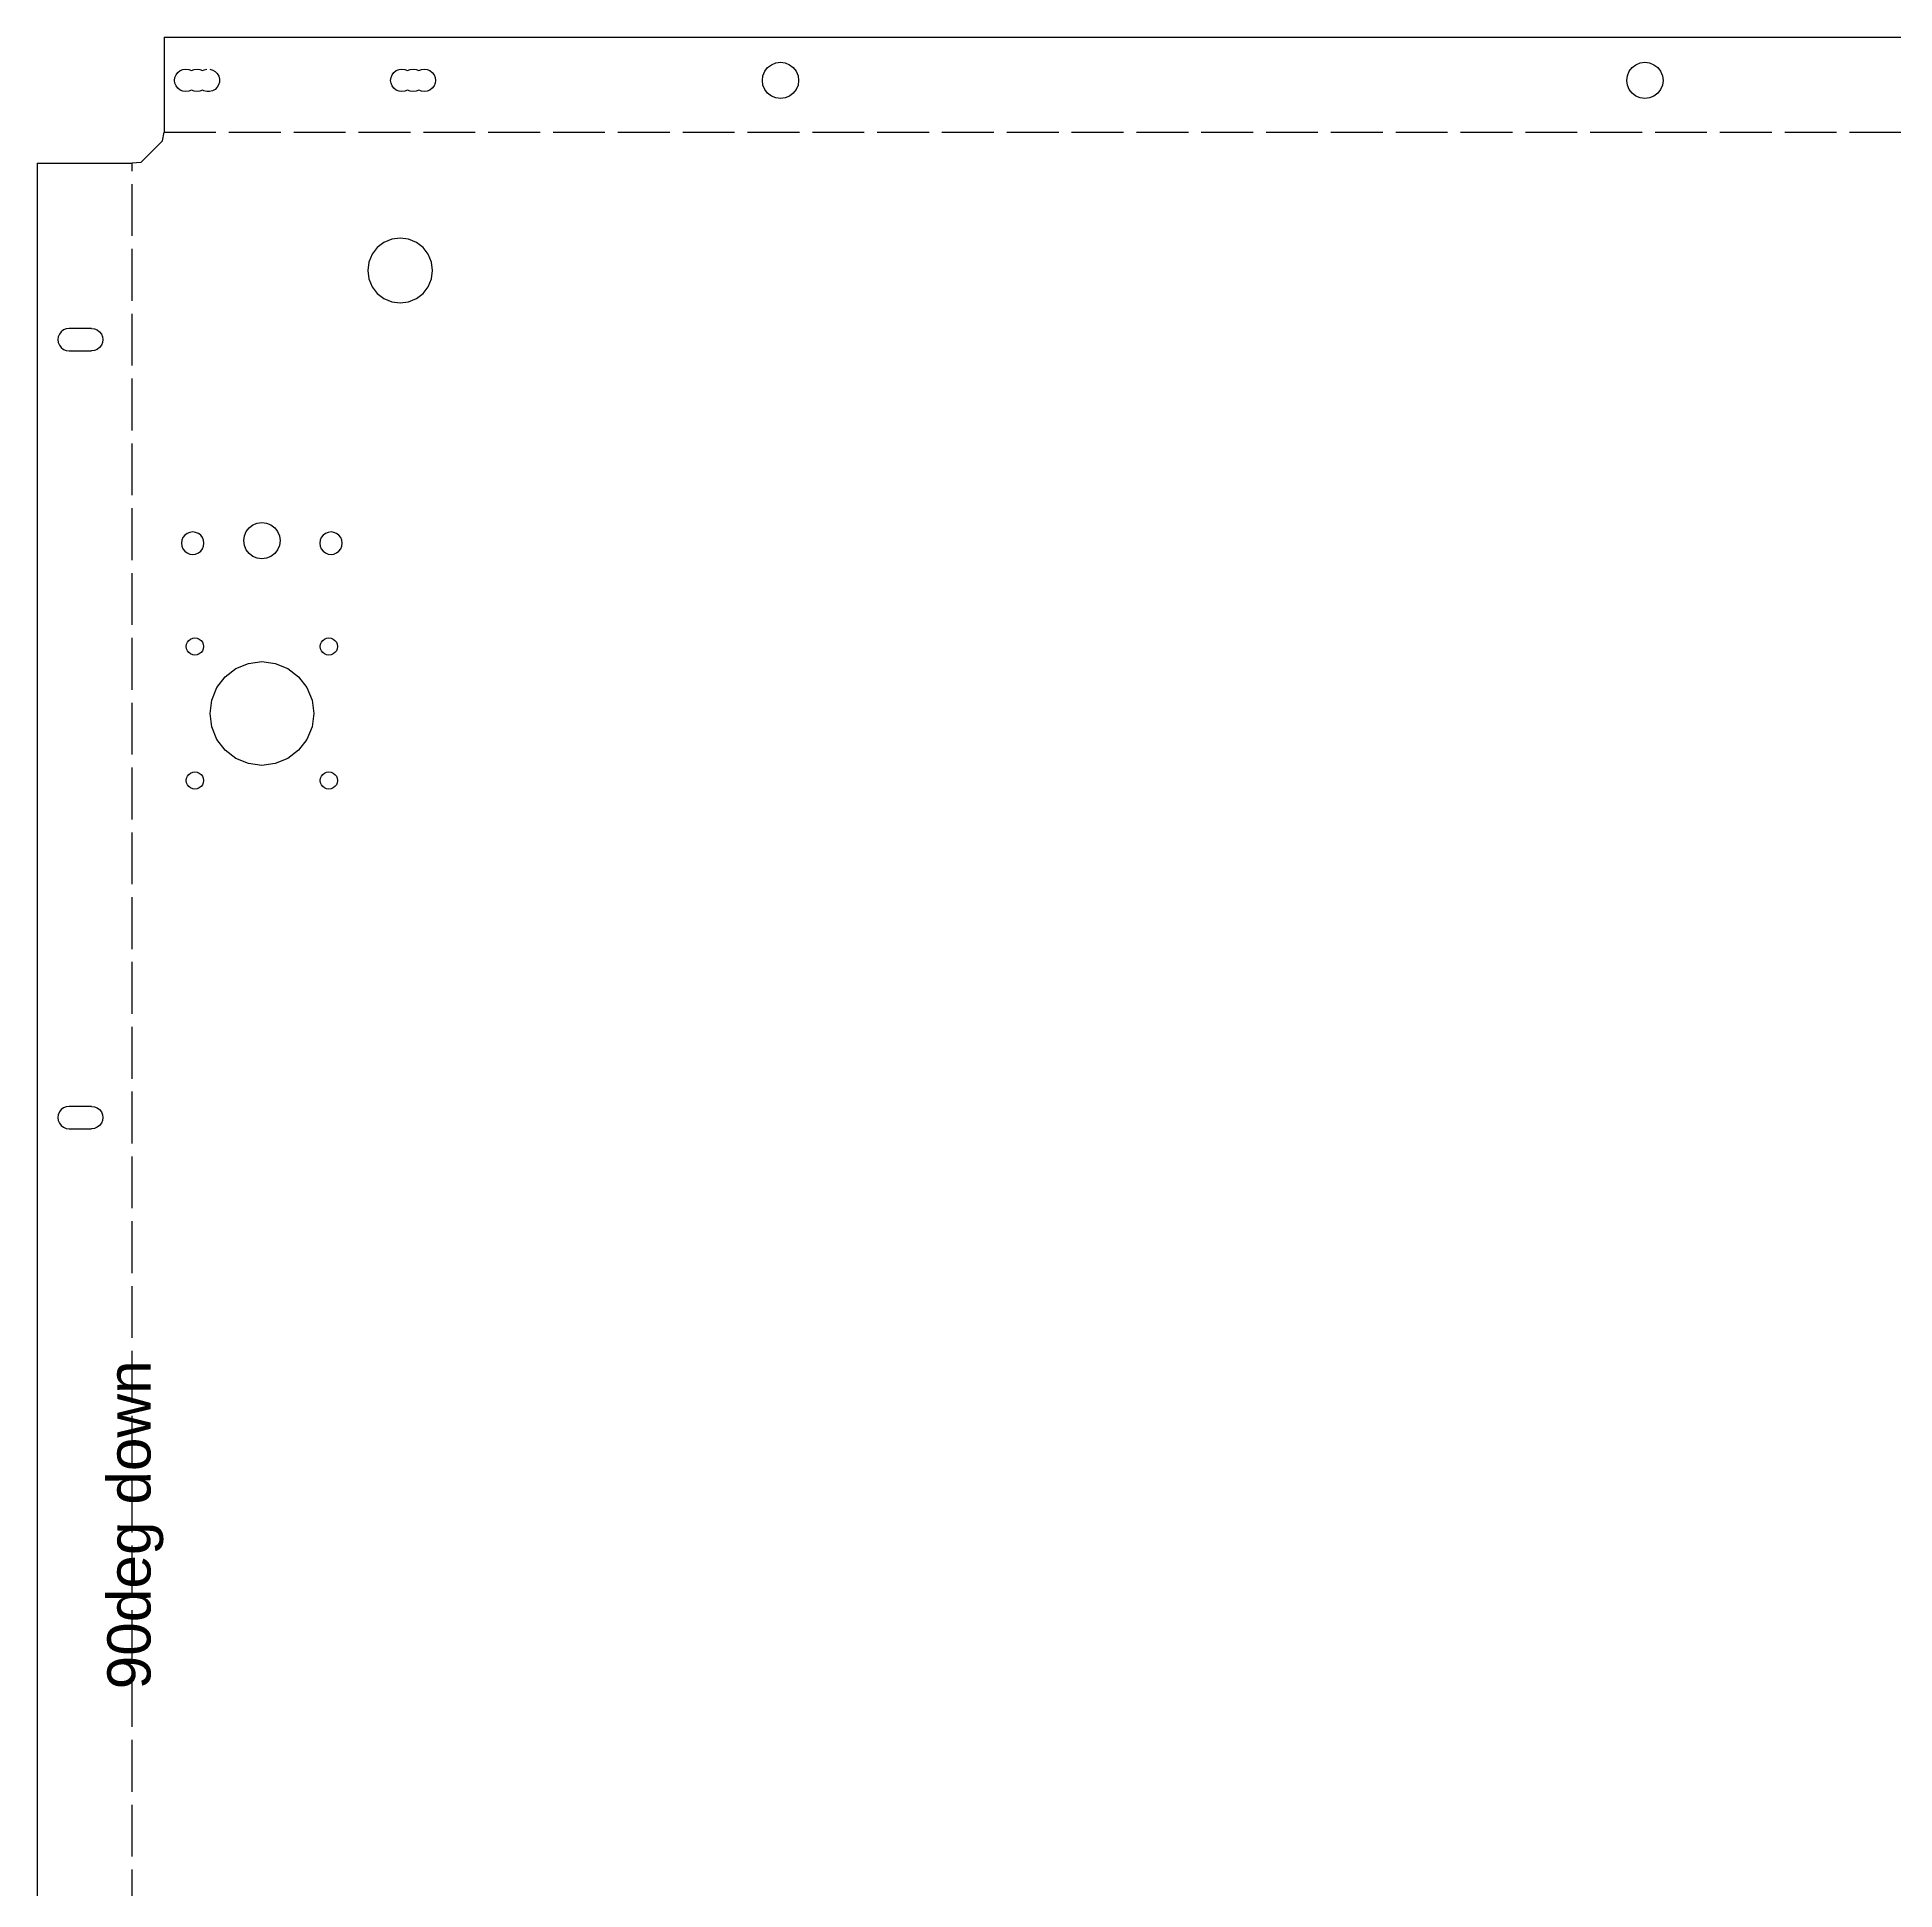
# Model space of a CAD drawing. Extents: x -1267 to 2080, y -21 to 4009.
# Drawn here: x -518.6 to -88.8, y 1569.6 to 1998.3 of the extents above; entities that cross this region are included whole.
import ezdxf

# ---------------------------------------------------------------- set-up
doc = ezdxf.new("R2010")
doc.units = 0
doc.linetypes.add('ACAD_ISO02W100', pattern=[15, 12, -3])
doc.layers.get('0').update_dxf_attribs({"true_color": 0xffffff})
doc.layers.add('Layer0', color=7, linetype='Continuous', true_color=0xffffff)
doc.styles.add('textstyle37', font='')
doc.styles.get('textstyle37').set_extended_font_data('Arial')

msp = doc.modelspace()

# ---------------------------------------------------------------- linework, layer by layer
at = {"layer": 'Layer0'}
for p, q in [((-489.26, 1998.33, 0.05), (396.37, 1998.33, 0.05)), ((-489.26, 1998.33, 0.05), (-489.26, 1976.33, 0.05)), ((-486.48, 1989.63, 0.05), (-486.06, 1990.17, 0.05)), ((-486.06, 1990.17, 0.05), (-485.53, 1990.58, 0.05)), ((-485.53, 1990.58, 0.05), (-484.9, 1990.84, 0.05)), ((-484.9, 1990.84, 0.05), (-484.23, 1990.93, 0.05)), ((-484.23, 1990.93, 0.05), (-483.55, 1990.84, 0.05)), ((-483.55, 1990.84, 0.05), (-482.93, 1990.58, 0.05)), ((-482.93, 1990.58, 0.05), (-482.3, 1990.84, 0.05)), ((-482.3, 1990.84, 0.05), (-481.63, 1990.93, 0.05)), ((-481.63, 1990.93, 0.05), (-480.95, 1990.84, 0.05)), ((-480.95, 1990.84, 0.05), (-480.33, 1990.58, 0.05)), ((-480.33, 1990.58, 0.05), (-479.99, 1990.74, 0.05)), ((-479.99, 1990.74, 0.05), (-479.33, 1990.91, 0.05)), ((-478.65, 1990.9, 0.05), (-478, 1990.72, 0.05)), ((-478, 1990.72, 0.05), (-477.41, 1990.37, 0.05)), ((-477.41, 1990.37, 0.05), (-476.94, 1989.88, 0.05)), ((-436.48, 1989.63, 0.05), (-436.06, 1990.17, 0.05)), ((-436.06, 1990.17, 0.05), (-435.53, 1990.58, 0.05)), ((-435.53, 1990.58, 0.05), (-434.9, 1990.84, 0.05)), ((-434.9, 1990.84, 0.05), (-434.23, 1990.93, 0.05)), ((-434.23, 1990.93, 0.05), (-433.55, 1990.84, 0.05)), ((-433.55, 1990.84, 0.05), (-432.93, 1990.58, 0.05)), ((-432.93, 1990.58, 0.05), (-432.3, 1990.84, 0.05)), ((-432.3, 1990.84, 0.05), (-431.63, 1990.93, 0.05)), ((-431.63, 1990.93, 0.05), (-430.95, 1990.84, 0.05)), ((-430.95, 1990.84, 0.05), (-430.33, 1990.58, 0.05)), ((-430.33, 1990.58, 0.05), (-429.7, 1990.84, 0.05)), ((-429.7, 1990.84, 0.05), (-429.03, 1990.93, 0.05)), ((-429.03, 1990.93, 0.05), (-428.35, 1990.84, 0.05)), ((-428.35, 1990.84, 0.05), (-427.73, 1990.58, 0.05)), ((-427.73, 1990.58, 0.05), (-427.19, 1990.17, 0.05)), ((-427.19, 1990.17, 0.05), (-426.77, 1989.63, 0.05)), ((-350.68, 1989.41, 0.05), (-350.26, 1990.43, 0.05)), ((-350.26, 1990.43, 0.05), (-349.6, 1991.3, 0.05)), ((-349.6, 1991.3, 0.05), (-348.73, 1991.96, 0.05)), ((-348.73, 1991.96, 0.05), (-347.71, 1992.38, 0.05)), ((-347.71, 1992.38, 0.05), (-346.63, 1992.53, 0.05)), ((-346.63, 1992.53, 0.05), (-345.54, 1992.38, 0.05)), ((-345.54, 1992.38, 0.05), (-344.53, 1991.96, 0.05)), ((-344.53, 1991.96, 0.05), (-343.66, 1991.3, 0.05)), ((-343.66, 1991.3, 0.05), (-342.99, 1990.43, 0.05)), ((-342.99, 1990.43, 0.05), (-342.57, 1989.41, 0.05)), ((-150.68, 1989.41, 0.05), (-150.26, 1990.43, 0.05)), ((-150.26, 1990.43, 0.05), (-149.6, 1991.3, 0.05)), ((-149.6, 1991.3, 0.05), (-148.73, 1991.96, 0.05)), ((-148.73, 1991.96, 0.05), (-147.71, 1992.38, 0.05)), ((-147.71, 1992.38, 0.05), (-146.63, 1992.53, 0.05)), ((-146.63, 1992.53, 0.05), (-145.54, 1992.38, 0.05)), ((-145.54, 1992.38, 0.05), (-144.53, 1991.96, 0.05)), ((-144.53, 1991.96, 0.05), (-143.66, 1991.3, 0.05)), ((-143.66, 1991.3, 0.05), (-142.99, 1990.43, 0.05)), ((-142.99, 1990.43, 0.05), (-142.57, 1989.41, 0.05)), ((-486.83, 1988.33, 0.05), (-486.74, 1989, 0.05)), ((-486.74, 1987.65, 0.05), (-486.83, 1988.33, 0.05)), ((-486.74, 1989, 0.05), (-486.48, 1989.63, 0.05)), ((-486.48, 1987.03, 0.05), (-486.74, 1987.65, 0.05)), ((-486.06, 1986.49, 0.05), (-486.48, 1987.03, 0.05)), ((-485.53, 1986.08, 0.05), (-486.06, 1986.49, 0.05)), ((-484.9, 1985.82, 0.05), (-485.53, 1986.08, 0.05)), ((-482.93, 1986.08, 0.05), (-483.55, 1985.82, 0.05)), ((-482.3, 1985.82, 0.05), (-482.93, 1986.08, 0.05)), ((-480.33, 1986.08, 0.05), (-480.95, 1985.82, 0.05)), ((-480.05, 1985.94, 0.05), (-480.33, 1986.08, 0.05)), ((-479.4, 1985.75, 0.05), (-480.05, 1985.94, 0.05)), ((-478.06, 1985.91, 0.05), (-478.72, 1985.74, 0.05)), ((-477.47, 1986.24, 0.05), (-478.06, 1985.91, 0.05)), ((-476.99, 1986.72, 0.05), (-477.47, 1986.24, 0.05)), ((-476.64, 1987.3, 0.05), (-476.99, 1986.72, 0.05)), ((-476.94, 1989.88, 0.05), (-476.61, 1989.29, 0.05)), ((-476.45, 1987.95, 0.05), (-476.64, 1987.3, 0.05)), ((-476.61, 1989.29, 0.05), (-476.44, 1988.63, 0.05)), ((-476.44, 1988.63, 0.05), (-476.45, 1987.95, 0.05)), ((-436.83, 1988.33, 0.05), (-436.74, 1989, 0.05)), ((-436.74, 1987.65, 0.05), (-436.83, 1988.33, 0.05)), ((-436.74, 1989, 0.05), (-436.48, 1989.63, 0.05)), ((-436.48, 1987.03, 0.05), (-436.74, 1987.65, 0.05)), ((-436.06, 1986.49, 0.05), (-436.48, 1987.03, 0.05)), ((-435.53, 1986.08, 0.05), (-436.06, 1986.49, 0.05)), ((-434.9, 1985.82, 0.05), (-435.53, 1986.08, 0.05)), ((-432.93, 1986.08, 0.05), (-433.55, 1985.82, 0.05)), ((-432.3, 1985.82, 0.05), (-432.93, 1986.08, 0.05)), ((-430.33, 1986.08, 0.05), (-430.95, 1985.82, 0.05)), ((-429.7, 1985.82, 0.05), (-430.33, 1986.08, 0.05)), ((-427.73, 1986.08, 0.05), (-428.35, 1985.82, 0.05)), ((-427.19, 1986.49, 0.05), (-427.73, 1986.08, 0.05)), ((-426.77, 1987.03, 0.05), (-427.19, 1986.49, 0.05)), ((-426.77, 1989.63, 0.05), (-426.51, 1989, 0.05)), ((-426.51, 1987.65, 0.05), (-426.77, 1987.03, 0.05)), ((-426.51, 1989, 0.05), (-426.43, 1988.33, 0.05)), ((-426.43, 1988.33, 0.05), (-426.51, 1987.65, 0.05)), ((-350.83, 1988.33, 0.05), (-350.68, 1989.41, 0.05)), ((-350.68, 1987.24, 0.05), (-350.83, 1988.33, 0.05)), ((-350.26, 1986.23, 0.05), (-350.68, 1987.24, 0.05)), ((-349.6, 1985.36, 0.05), (-350.26, 1986.23, 0.05)), ((-342.99, 1986.23, 0.05), (-343.66, 1985.36, 0.05)), ((-342.57, 1987.24, 0.05), (-342.99, 1986.23, 0.05)), ((-342.57, 1989.41, 0.05), (-342.43, 1988.33, 0.05)), ((-342.43, 1988.33, 0.05), (-342.57, 1987.24, 0.05)), ((-150.83, 1988.33, 0.05), (-150.68, 1989.41, 0.05)), ((-150.68, 1987.24, 0.05), (-150.83, 1988.33, 0.05)), ((-150.26, 1986.23, 0.05), (-150.68, 1987.24, 0.05)), ((-149.6, 1985.36, 0.05), (-150.26, 1986.23, 0.05)), ((-142.99, 1986.23, 0.05), (-143.66, 1985.36, 0.05)), ((-142.57, 1987.24, 0.05), (-142.99, 1986.23, 0.05)), ((-142.57, 1989.41, 0.05), (-142.43, 1988.33, 0.05)), ((-142.43, 1988.33, 0.05), (-142.57, 1987.24, 0.05)), ((-484.23, 1985.73, 0.05), (-484.9, 1985.82, 0.05)), ((-483.55, 1985.82, 0.05), (-484.23, 1985.73, 0.05)), ((-481.63, 1985.73, 0.05), (-482.3, 1985.82, 0.05)), ((-480.95, 1985.82, 0.05), (-481.63, 1985.73, 0.05)), ((-478.72, 1985.74, 0.05), (-479.4, 1985.75, 0.05)), ((-434.23, 1985.73, 0.05), (-434.9, 1985.82, 0.05)), ((-433.55, 1985.82, 0.05), (-434.23, 1985.73, 0.05)), ((-431.63, 1985.73, 0.05), (-432.3, 1985.82, 0.05)), ((-430.95, 1985.82, 0.05), (-431.63, 1985.73, 0.05)), ((-429.03, 1985.73, 0.05), (-429.7, 1985.82, 0.05)), ((-428.35, 1985.82, 0.05), (-429.03, 1985.73, 0.05)), ((-348.73, 1984.69, 0.05), (-349.6, 1985.36, 0.05)), ((-347.71, 1984.27, 0.05), (-348.73, 1984.69, 0.05)), ((-346.63, 1984.13, 0.05), (-347.71, 1984.27, 0.05)), ((-345.54, 1984.27, 0.05), (-346.63, 1984.13, 0.05)), ((-344.53, 1984.69, 0.05), (-345.54, 1984.27, 0.05)), ((-343.66, 1985.36, 0.05), (-344.53, 1984.69, 0.05)), ((-148.73, 1984.69, 0.05), (-149.6, 1985.36, 0.05)), ((-147.71, 1984.27, 0.05), (-148.73, 1984.69, 0.05)), ((-146.63, 1984.13, 0.05), (-147.71, 1984.27, 0.05)), ((-145.54, 1984.27, 0.05), (-146.63, 1984.13, 0.05)), ((-144.53, 1984.69, 0.05), (-145.54, 1984.27, 0.05)), ((-143.66, 1985.36, 0.05), (-144.53, 1984.69, 0.05)), ((-494.63, 1969.33, 0.05), (-489.63, 1974.33, 0.05)), ((-489.63, 1974.33, 0.05), (-489.26, 1976.33, 0.05)), ((-518.63, 1969.18, 0.05), (-496.63, 1969.18, 0.05)), ((-518.63, 1969.18, 0.05), (-518.63, 1337.33, 0.05)), ((-494.63, 1969.33, 0.05), (-496.63, 1969.18, 0.05)), ((-436.57, 1951.57, 0.05), (-438.38, 1950.82, 0.05)), ((-434.63, 1951.83, 0.05), (-436.57, 1951.57, 0.05)), ((-432.68, 1951.57, 0.05), (-434.63, 1951.83, 0.05)), ((-430.88, 1950.82, 0.05), (-432.68, 1951.57, 0.05)), ((-441.12, 1948.08, 0.05), (-441.87, 1946.27, 0.05)), ((-439.93, 1949.63, 0.05), (-441.12, 1948.08, 0.05)), ((-438.38, 1950.82, 0.05), (-439.93, 1949.63, 0.05)), ((-429.32, 1949.63, 0.05), (-430.88, 1950.82, 0.05)), ((-428.13, 1948.08, 0.05), (-429.32, 1949.63, 0.05)), ((-427.38, 1946.27, 0.05), (-428.13, 1948.08, 0.05)), ((-441.87, 1946.27, 0.05), (-442.13, 1944.33, 0.05)), ((-442.13, 1944.33, 0.05), (-441.87, 1942.39, 0.05)), ((-427.13, 1944.33, 0.05), (-427.38, 1946.27, 0.05)), ((-427.38, 1942.39, 0.05), (-427.13, 1944.33, 0.05)), ((-441.87, 1942.39, 0.05), (-441.12, 1940.58, 0.05)), ((-441.12, 1940.58, 0.05), (-439.93, 1939.02, 0.05)), ((-439.93, 1939.02, 0.05), (-438.38, 1937.83, 0.05)), ((-430.88, 1937.83, 0.05), (-429.32, 1939.02, 0.05)), ((-429.32, 1939.02, 0.05), (-428.13, 1940.58, 0.05)), ((-428.13, 1940.58, 0.05), (-427.38, 1942.39, 0.05)), ((-438.38, 1937.83, 0.05), (-436.57, 1937.08, 0.05)), ((-436.57, 1937.08, 0.05), (-434.63, 1936.83, 0.05)), ((-434.63, 1936.83, 0.05), (-432.68, 1937.08, 0.05)), ((-432.68, 1937.08, 0.05), (-430.88, 1937.83, 0.05)), ((-513.06, 1930.17, 0.05), (-513.48, 1929.63, 0.05)), ((-512.53, 1930.58, 0.05), (-513.06, 1930.17, 0.05)), ((-511.9, 1930.84, 0.05), (-512.53, 1930.58, 0.05)), ((-511.23, 1930.93, 0.05), (-511.9, 1930.84, 0.05)), ((-508.63, 1930.93, 0.05), (-511.23, 1930.93, 0.05)), ((-506.03, 1930.93, 0.05), (-508.63, 1930.93, 0.05)), ((-506.03, 1930.93, 0.05), (-505.35, 1930.84, 0.05)), ((-505.35, 1930.84, 0.05), (-504.73, 1930.58, 0.05)), ((-504.73, 1930.58, 0.05), (-504.19, 1930.17, 0.05)), ((-504.19, 1930.17, 0.05), (-503.77, 1929.63, 0.05)), ((-513.74, 1929, 0.05), (-513.83, 1928.33, 0.05)), ((-513.83, 1928.33, 0.05), (-513.74, 1927.65, 0.05)), ((-513.48, 1929.63, 0.05), (-513.74, 1929, 0.05)), ((-513.74, 1927.65, 0.05), (-513.48, 1927.03, 0.05)), ((-513.48, 1927.03, 0.05), (-513.06, 1926.49, 0.05)), ((-513.06, 1926.49, 0.05), (-512.53, 1926.08, 0.05)), ((-512.53, 1926.08, 0.05), (-511.9, 1925.82, 0.05)), ((-511.9, 1925.82, 0.05), (-511.23, 1925.73, 0.05)), ((-511.23, 1925.73, 0.05), (-508.63, 1925.73, 0.05)), ((-508.63, 1925.73, 0.05), (-506.03, 1925.73, 0.05)), ((-505.35, 1925.82, 0.05), (-506.03, 1925.73, 0.05)), ((-504.73, 1926.08, 0.05), (-505.35, 1925.82, 0.05)), ((-504.19, 1926.49, 0.05), (-504.73, 1926.08, 0.05)), ((-503.77, 1927.03, 0.05), (-504.19, 1926.49, 0.05)), ((-503.77, 1929.63, 0.05), (-503.51, 1929, 0.05)), ((-503.51, 1927.65, 0.05), (-503.77, 1927.03, 0.05)), ((-503.51, 1929, 0.05), (-503.43, 1928.33, 0.05)), ((-503.43, 1928.33, 0.05), (-503.51, 1927.65, 0.05)), ((-484.46, 1883.07, 0.05), (-484.88, 1882.53, 0.05)), ((-483.93, 1883.48, 0.05), (-484.46, 1883.07, 0.05)), ((-483.3, 1883.74, 0.05), (-483.93, 1883.48, 0.05)), ((-482.63, 1883.83, 0.05), (-483.3, 1883.74, 0.05)), ((-481.95, 1883.74, 0.05), (-482.63, 1883.83, 0.05)), ((-481.33, 1883.48, 0.05), (-481.95, 1883.74, 0.05)), ((-480.79, 1883.07, 0.05), (-481.33, 1883.48, 0.05)), ((-480.37, 1882.53, 0.05), (-480.79, 1883.07, 0.05)), ((-470.83, 1881.83, 0.05), (-470.68, 1882.91, 0.05)), ((-470.68, 1882.91, 0.05), (-470.26, 1883.93, 0.05)), ((-470.26, 1883.93, 0.05), (-469.6, 1884.8, 0.05)), ((-469.6, 1884.8, 0.05), (-468.73, 1885.46, 0.05)), ((-468.73, 1885.46, 0.05), (-467.71, 1885.88, 0.05)), ((-467.71, 1885.88, 0.05), (-466.63, 1886.03, 0.05)), ((-466.63, 1886.03, 0.05), (-465.54, 1885.88, 0.05)), ((-465.54, 1885.88, 0.05), (-464.53, 1885.46, 0.05)), ((-464.53, 1885.46, 0.05), (-463.66, 1884.8, 0.05)), ((-463.66, 1884.8, 0.05), (-462.99, 1883.93, 0.05)), ((-462.99, 1883.93, 0.05), (-462.57, 1882.91, 0.05)), ((-462.57, 1882.91, 0.05), (-462.43, 1881.83, 0.05)), ((-452.46, 1883.07, 0.05), (-452.88, 1882.53, 0.05)), ((-451.93, 1883.48, 0.05), (-452.46, 1883.07, 0.05)), ((-451.3, 1883.74, 0.05), (-451.93, 1883.48, 0.05)), ((-450.63, 1883.83, 0.05), (-451.3, 1883.74, 0.05)), ((-449.95, 1883.74, 0.05), (-450.63, 1883.83, 0.05)), ((-449.33, 1883.48, 0.05), (-449.95, 1883.74, 0.05)), ((-448.79, 1883.07, 0.05), (-449.33, 1883.48, 0.05)), ((-448.37, 1882.53, 0.05), (-448.79, 1883.07, 0.05)), ((-485.14, 1881.9, 0.05), (-485.23, 1881.23, 0.05)), ((-485.23, 1881.23, 0.05), (-485.14, 1880.55, 0.05)), ((-484.88, 1882.53, 0.05), (-485.14, 1881.9, 0.05)), ((-485.14, 1880.55, 0.05), (-484.88, 1879.93, 0.05)), ((-484.88, 1879.93, 0.05), (-484.46, 1879.39, 0.05)), ((-484.46, 1879.39, 0.05), (-483.93, 1878.98, 0.05)), ((-483.93, 1878.98, 0.05), (-483.3, 1878.72, 0.05)), ((-483.3, 1878.72, 0.05), (-482.63, 1878.63, 0.05)), ((-482.63, 1878.63, 0.05), (-481.95, 1878.72, 0.05)), ((-481.95, 1878.72, 0.05), (-481.33, 1878.98, 0.05)), ((-481.33, 1878.98, 0.05), (-480.79, 1879.39, 0.05)), ((-480.79, 1879.39, 0.05), (-480.37, 1879.93, 0.05)), ((-480.11, 1881.9, 0.05), (-480.37, 1882.53, 0.05)), ((-480.37, 1879.93, 0.05), (-480.11, 1880.55, 0.05)), ((-480.03, 1881.23, 0.05), (-480.11, 1881.9, 0.05)), ((-480.11, 1880.55, 0.05), (-480.03, 1881.23, 0.05)), ((-470.68, 1880.74, 0.05), (-470.83, 1881.83, 0.05)), ((-470.26, 1879.73, 0.05), (-470.68, 1880.74, 0.05)), ((-469.6, 1878.86, 0.05), (-470.26, 1879.73, 0.05)), ((-468.73, 1878.19, 0.05), (-469.6, 1878.86, 0.05)), ((-463.66, 1878.86, 0.05), (-464.53, 1878.19, 0.05)), ((-462.99, 1879.73, 0.05), (-463.66, 1878.86, 0.05)), ((-462.57, 1880.74, 0.05), (-462.99, 1879.73, 0.05)), ((-462.43, 1881.83, 0.05), (-462.57, 1880.74, 0.05)), ((-453.14, 1881.9, 0.05), (-453.23, 1881.23, 0.05)), ((-453.23, 1881.23, 0.05), (-453.14, 1880.55, 0.05)), ((-452.88, 1882.53, 0.05), (-453.14, 1881.9, 0.05)), ((-453.14, 1880.55, 0.05), (-452.88, 1879.93, 0.05)), ((-452.88, 1879.93, 0.05), (-452.46, 1879.39, 0.05)), ((-452.46, 1879.39, 0.05), (-451.93, 1878.98, 0.05)), ((-451.93, 1878.98, 0.05), (-451.3, 1878.72, 0.05)), ((-451.3, 1878.72, 0.05), (-450.63, 1878.63, 0.05)), ((-450.63, 1878.63, 0.05), (-449.95, 1878.72, 0.05)), ((-449.95, 1878.72, 0.05), (-449.33, 1878.98, 0.05)), ((-449.33, 1878.98, 0.05), (-448.79, 1879.39, 0.05)), ((-448.79, 1879.39, 0.05), (-448.37, 1879.93, 0.05)), ((-448.11, 1881.9, 0.05), (-448.37, 1882.53, 0.05)), ((-448.37, 1879.93, 0.05), (-448.11, 1880.55, 0.05)), ((-448.03, 1881.23, 0.05), (-448.11, 1881.9, 0.05)), ((-448.11, 1880.55, 0.05), (-448.03, 1881.23, 0.05)), ((-467.71, 1877.77, 0.05), (-468.73, 1878.19, 0.05)), ((-466.63, 1877.63, 0.05), (-467.71, 1877.77, 0.05)), ((-465.54, 1877.77, 0.05), (-466.63, 1877.63, 0.05)), ((-464.53, 1878.19, 0.05), (-465.54, 1877.77, 0.05)), ((-484.13, 1857.33, 0.05), (-484.06, 1857.84, 0.05)), ((-484.06, 1856.81, 0.05), (-484.13, 1857.33, 0.05)), ((-484.06, 1857.84, 0.05), (-483.86, 1858.33, 0.05)), ((-483.86, 1858.33, 0.05), (-483.54, 1858.74, 0.05)), ((-483.54, 1858.74, 0.05), (-483.13, 1859.06, 0.05)), ((-483.13, 1859.06, 0.05), (-482.64, 1859.26, 0.05)), ((-482.64, 1859.26, 0.05), (-482.13, 1859.33, 0.05)), ((-482.13, 1859.33, 0.05), (-481.61, 1859.26, 0.05)), ((-481.61, 1859.26, 0.05), (-481.13, 1859.06, 0.05)), ((-481.13, 1859.06, 0.05), (-480.71, 1858.74, 0.05)), ((-480.71, 1858.74, 0.05), (-480.39, 1858.33, 0.05)), ((-480.39, 1858.33, 0.05), (-480.19, 1857.84, 0.05)), ((-480.19, 1857.84, 0.05), (-480.13, 1857.33, 0.05)), ((-480.13, 1857.33, 0.05), (-480.19, 1856.81, 0.05)), ((-453.13, 1857.33, 0.05), (-453.06, 1857.84, 0.05)), ((-453.06, 1856.81, 0.05), (-453.13, 1857.33, 0.05)), ((-453.06, 1857.84, 0.05), (-452.86, 1858.33, 0.05)), ((-452.86, 1858.33, 0.05), (-452.54, 1858.74, 0.05)), ((-452.54, 1858.74, 0.05), (-452.13, 1859.06, 0.05)), ((-452.13, 1859.06, 0.05), (-451.64, 1859.26, 0.05)), ((-451.64, 1859.26, 0.05), (-451.13, 1859.33, 0.05)), ((-451.13, 1859.33, 0.05), (-450.61, 1859.26, 0.05)), ((-450.61, 1859.26, 0.05), (-450.13, 1859.06, 0.05)), ((-450.13, 1859.06, 0.05), (-449.71, 1858.74, 0.05)), ((-449.71, 1858.74, 0.05), (-449.39, 1858.33, 0.05)), ((-449.39, 1858.33, 0.05), (-449.19, 1857.84, 0.05)), ((-449.19, 1857.84, 0.05), (-449.13, 1857.33, 0.05)), ((-449.13, 1857.33, 0.05), (-449.19, 1856.81, 0.05)), ((-483.86, 1856.33, 0.05), (-484.06, 1856.81, 0.05)), ((-483.54, 1855.91, 0.05), (-483.86, 1856.33, 0.05)), ((-483.13, 1855.6, 0.05), (-483.54, 1855.91, 0.05)), ((-482.64, 1855.4, 0.05), (-483.13, 1855.6, 0.05)), ((-482.13, 1855.33, 0.05), (-482.64, 1855.4, 0.05)), ((-481.61, 1855.4, 0.05), (-482.13, 1855.33, 0.05)), ((-481.13, 1855.6, 0.05), (-481.61, 1855.4, 0.05)), ((-480.71, 1855.91, 0.05), (-481.13, 1855.6, 0.05)), ((-480.39, 1856.33, 0.05), (-480.71, 1855.91, 0.05)), ((-480.19, 1856.81, 0.05), (-480.39, 1856.33, 0.05)), ((-472.63, 1852.22, 0.05), (-469.73, 1853.42, 0.05)), ((-469.73, 1853.42, 0.05), (-466.63, 1853.83, 0.05)), ((-466.63, 1853.83, 0.05), (-463.52, 1853.42, 0.05)), ((-463.52, 1853.42, 0.05), (-460.63, 1852.22, 0.05)), ((-452.86, 1856.33, 0.05), (-453.06, 1856.81, 0.05)), ((-452.54, 1855.91, 0.05), (-452.86, 1856.33, 0.05)), ((-452.13, 1855.6, 0.05), (-452.54, 1855.91, 0.05)), ((-451.64, 1855.4, 0.05), (-452.13, 1855.6, 0.05)), ((-451.13, 1855.33, 0.05), (-451.64, 1855.4, 0.05)), ((-450.61, 1855.4, 0.05), (-451.13, 1855.33, 0.05)), ((-450.13, 1855.6, 0.05), (-450.61, 1855.4, 0.05)), ((-449.71, 1855.91, 0.05), (-450.13, 1855.6, 0.05)), ((-449.39, 1856.33, 0.05), (-449.71, 1855.91, 0.05)), ((-449.19, 1856.81, 0.05), (-449.39, 1856.33, 0.05)), ((-477.02, 1847.83, 0.05), (-475.11, 1850.31, 0.05)), ((-475.11, 1850.31, 0.05), (-472.63, 1852.22, 0.05)), ((-460.63, 1852.22, 0.05), (-458.14, 1850.31, 0.05)), ((-458.14, 1850.31, 0.05), (-456.23, 1847.83, 0.05)), ((-478.63, 1841.83, 0.05), (-478.22, 1844.93, 0.05)), ((-478.22, 1844.93, 0.05), (-477.02, 1847.83, 0.05)), ((-456.23, 1847.83, 0.05), (-455.03, 1844.93, 0.05)), ((-455.03, 1844.93, 0.05), (-454.63, 1841.83, 0.05)), ((-478.22, 1838.72, 0.05), (-478.63, 1841.83, 0.05)), ((-454.63, 1841.83, 0.05), (-455.03, 1838.72, 0.05)), ((-477.02, 1835.83, 0.05), (-478.22, 1838.72, 0.05)), ((-475.11, 1833.34, 0.05), (-477.02, 1835.83, 0.05)), ((-456.23, 1835.83, 0.05), (-458.14, 1833.34, 0.05)), ((-455.03, 1838.72, 0.05), (-456.23, 1835.83, 0.05)), ((-472.63, 1831.43, 0.05), (-475.11, 1833.34, 0.05)), ((-469.73, 1830.24, 0.05), (-472.63, 1831.43, 0.05)), ((-460.63, 1831.43, 0.05), (-463.52, 1830.24, 0.05)), ((-458.14, 1833.34, 0.05), (-460.63, 1831.43, 0.05)), ((-484.13, 1826.33, 0.05), (-484.06, 1826.84, 0.05)), ((-484.06, 1826.84, 0.05), (-483.86, 1827.33, 0.05)), ((-483.86, 1827.33, 0.05), (-483.54, 1827.74, 0.05)), ((-483.54, 1827.74, 0.05), (-483.13, 1828.06, 0.05)), ((-483.13, 1828.06, 0.05), (-482.64, 1828.26, 0.05)), ((-482.64, 1828.26, 0.05), (-482.13, 1828.33, 0.05)), ((-482.13, 1828.33, 0.05), (-481.61, 1828.26, 0.05)), ((-481.61, 1828.26, 0.05), (-481.13, 1828.06, 0.05)), ((-481.13, 1828.06, 0.05), (-480.71, 1827.74, 0.05)), ((-480.71, 1827.74, 0.05), (-480.39, 1827.33, 0.05)), ((-480.39, 1827.33, 0.05), (-480.19, 1826.84, 0.05)), ((-480.19, 1826.84, 0.05), (-480.13, 1826.33, 0.05)), ((-466.63, 1829.83, 0.05), (-469.73, 1830.24, 0.05)), ((-463.52, 1830.24, 0.05), (-466.63, 1829.83, 0.05)), ((-453.13, 1826.33, 0.05), (-453.06, 1826.84, 0.05)), ((-453.06, 1826.84, 0.05), (-452.86, 1827.33, 0.05)), ((-452.86, 1827.33, 0.05), (-452.54, 1827.74, 0.05)), ((-452.54, 1827.74, 0.05), (-452.13, 1828.06, 0.05)), ((-452.13, 1828.06, 0.05), (-451.64, 1828.26, 0.05)), ((-451.64, 1828.26, 0.05), (-451.13, 1828.33, 0.05)), ((-451.13, 1828.33, 0.05), (-450.61, 1828.26, 0.05)), ((-450.61, 1828.26, 0.05), (-450.13, 1828.06, 0.05)), ((-450.13, 1828.06, 0.05), (-449.71, 1827.74, 0.05)), ((-449.71, 1827.74, 0.05), (-449.39, 1827.33, 0.05)), ((-449.39, 1827.33, 0.05), (-449.19, 1826.84, 0.05)), ((-449.19, 1826.84, 0.05), (-449.13, 1826.33, 0.05)), ((-484.06, 1825.81, 0.05), (-484.13, 1826.33, 0.05)), ((-483.86, 1825.33, 0.05), (-484.06, 1825.81, 0.05)), ((-483.54, 1824.91, 0.05), (-483.86, 1825.33, 0.05)), ((-483.13, 1824.6, 0.05), (-483.54, 1824.91, 0.05)), ((-482.64, 1824.4, 0.05), (-483.13, 1824.6, 0.05)), ((-482.13, 1824.33, 0.05), (-482.64, 1824.4, 0.05)), ((-481.61, 1824.4, 0.05), (-482.13, 1824.33, 0.05)), ((-481.13, 1824.6, 0.05), (-481.61, 1824.4, 0.05)), ((-480.71, 1824.91, 0.05), (-481.13, 1824.6, 0.05)), ((-480.39, 1825.33, 0.05), (-480.71, 1824.91, 0.05)), ((-480.19, 1825.81, 0.05), (-480.39, 1825.33, 0.05)), ((-480.13, 1826.33, 0.05), (-480.19, 1825.81, 0.05)), ((-453.06, 1825.81, 0.05), (-453.13, 1826.33, 0.05)), ((-452.86, 1825.33, 0.05), (-453.06, 1825.81, 0.05)), ((-452.54, 1824.91, 0.05), (-452.86, 1825.33, 0.05)), ((-452.13, 1824.6, 0.05), (-452.54, 1824.91, 0.05)), ((-451.64, 1824.4, 0.05), (-452.13, 1824.6, 0.05)), ((-451.13, 1824.33, 0.05), (-451.64, 1824.4, 0.05)), ((-450.61, 1824.4, 0.05), (-451.13, 1824.33, 0.05)), ((-450.13, 1824.6, 0.05), (-450.61, 1824.4, 0.05)), ((-449.71, 1824.91, 0.05), (-450.13, 1824.6, 0.05)), ((-449.39, 1825.33, 0.05), (-449.71, 1824.91, 0.05)), ((-449.19, 1825.81, 0.05), (-449.39, 1825.33, 0.05)), ((-449.13, 1826.33, 0.05), (-449.19, 1825.81, 0.05)), ((-513.48, 1749.63, 0.05), (-513.74, 1749, 0.05)), ((-513.06, 1750.17, 0.05), (-513.48, 1749.63, 0.05)), ((-512.53, 1750.58, 0.05), (-513.06, 1750.17, 0.05)), ((-511.9, 1750.84, 0.05), (-512.53, 1750.58, 0.05)), ((-511.23, 1750.93, 0.05), (-511.9, 1750.84, 0.05)), ((-508.63, 1750.93, 0.05), (-511.23, 1750.93, 0.05)), ((-506.03, 1750.93, 0.05), (-508.63, 1750.93, 0.05)), ((-506.03, 1750.93, 0.05), (-505.35, 1750.84, 0.05)), ((-505.35, 1750.84, 0.05), (-504.73, 1750.58, 0.05)), ((-504.73, 1750.58, 0.05), (-504.19, 1750.17, 0.05)), ((-504.19, 1750.17, 0.05), (-503.77, 1749.63, 0.05)), ((-503.77, 1749.63, 0.05), (-503.51, 1749, 0.05)), ((-513.74, 1749, 0.05), (-513.83, 1748.33, 0.05)), ((-513.83, 1748.33, 0.05), (-513.74, 1747.65, 0.05)), ((-513.74, 1747.65, 0.05), (-513.48, 1747.03, 0.05)), ((-513.48, 1747.03, 0.05), (-513.06, 1746.49, 0.05)), ((-513.06, 1746.49, 0.05), (-512.53, 1746.08, 0.05)), ((-512.53, 1746.08, 0.05), (-511.9, 1745.82, 0.05)), ((-511.9, 1745.82, 0.05), (-511.23, 1745.73, 0.05)), ((-511.23, 1745.73, 0.05), (-508.63, 1745.73, 0.05)), ((-508.63, 1745.73, 0.05), (-506.03, 1745.73, 0.05)), ((-505.35, 1745.82, 0.05), (-506.03, 1745.73, 0.05)), ((-504.73, 1746.08, 0.05), (-505.35, 1745.82, 0.05)), ((-504.19, 1746.49, 0.05), (-504.73, 1746.08, 0.05)), ((-503.77, 1747.03, 0.05), (-504.19, 1746.49, 0.05)), ((-503.51, 1747.65, 0.05), (-503.77, 1747.03, 0.05)), ((-503.51, 1749, 0.05), (-503.43, 1748.33, 0.05)), ((-503.43, 1748.33, 0.05), (-503.51, 1747.65, 0.05))]:
    msp.add_line(p, q, dxfattribs=at)
at = {"layer": 'Layer0', "color": 2, "linetype": 'ACAD_ISO02W100', "true_color": 0xffff00}
for p, q in [((-489.26, 1976.33, 0.05), (396.37, 1976.33, 0.05)), ((-496.63, 1337.33, 0.05), (-496.63, 1969.18, 0.05))]:
    msp.add_line(p, q, dxfattribs=at)

# ---------------------------------------------------------------- texts
at = {"insert": (-502.39, 1616.03), "char_height": 1, "attachment_point": 1, "rotation": 90, "style": 'textstyle37'}
msp.add_mtext('\\H10;90deg down', dxfattribs=at)

doc.saveas('drawing.dxf')
